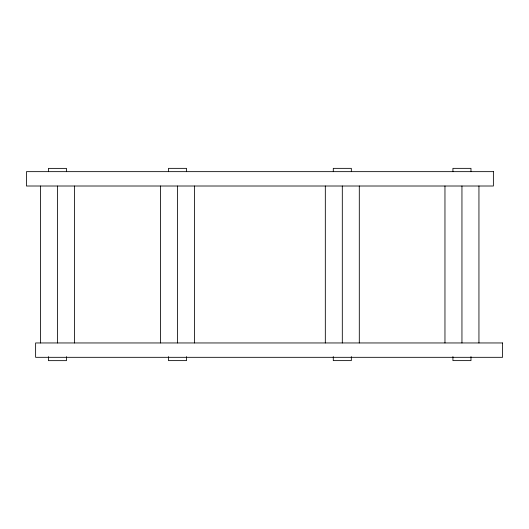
<?xml version="1.0" encoding="UTF-8"?>
<svg xmlns="http://www.w3.org/2000/svg" width="529" height="529" viewBox="0 0 529 529"><rect width="100%" height="100%" fill="white"/><g stroke="black" fill="none" stroke-linecap="round" stroke-linejoin="round"><path stroke-width="0.79" d="M478.943 186.01L478.943 342.957M470.975 171.561L470.975 168.354L452.923 168.354L452.923 171.561M470.975 356.606L470.975 360.619L452.923 360.619L452.923 356.606M461.949 186.01L461.949 342.957M444.962 186.01L444.962 342.957M359.303 186.01L359.303 342.957M351.335 171.561L351.335 168.354L333.29 168.354L333.29 171.561M351.335 356.606L351.335 360.619L333.29 360.619L333.29 356.606M342.309 186.01L342.309 342.957M325.322 186.01L325.322 342.957M194.507 186.01L194.507 342.957M186.539 171.561L186.539 168.354L168.487 168.354L168.487 171.561M186.539 356.606L186.539 360.619L168.487 360.619L168.487 356.606M177.513 186.01L177.513 342.957M160.525 186.01L160.525 342.957M74.444 186.043L74.444 342.99M66.475 171.594L66.475 168.381L48.43 168.381L48.43 171.594M66.475 356.632L66.475 360.646L48.43 360.646L48.43 356.632M57.449 186.043L57.449 342.99M40.462 186.043L40.462 342.99M493.378 171.647L26.45 171.647L26.45 186.01L493.378 186.01L493.378 171.647M502.55 342.957L35.622 342.957L35.622 357.32L502.55 357.32L502.55 342.957"/></g></svg>
